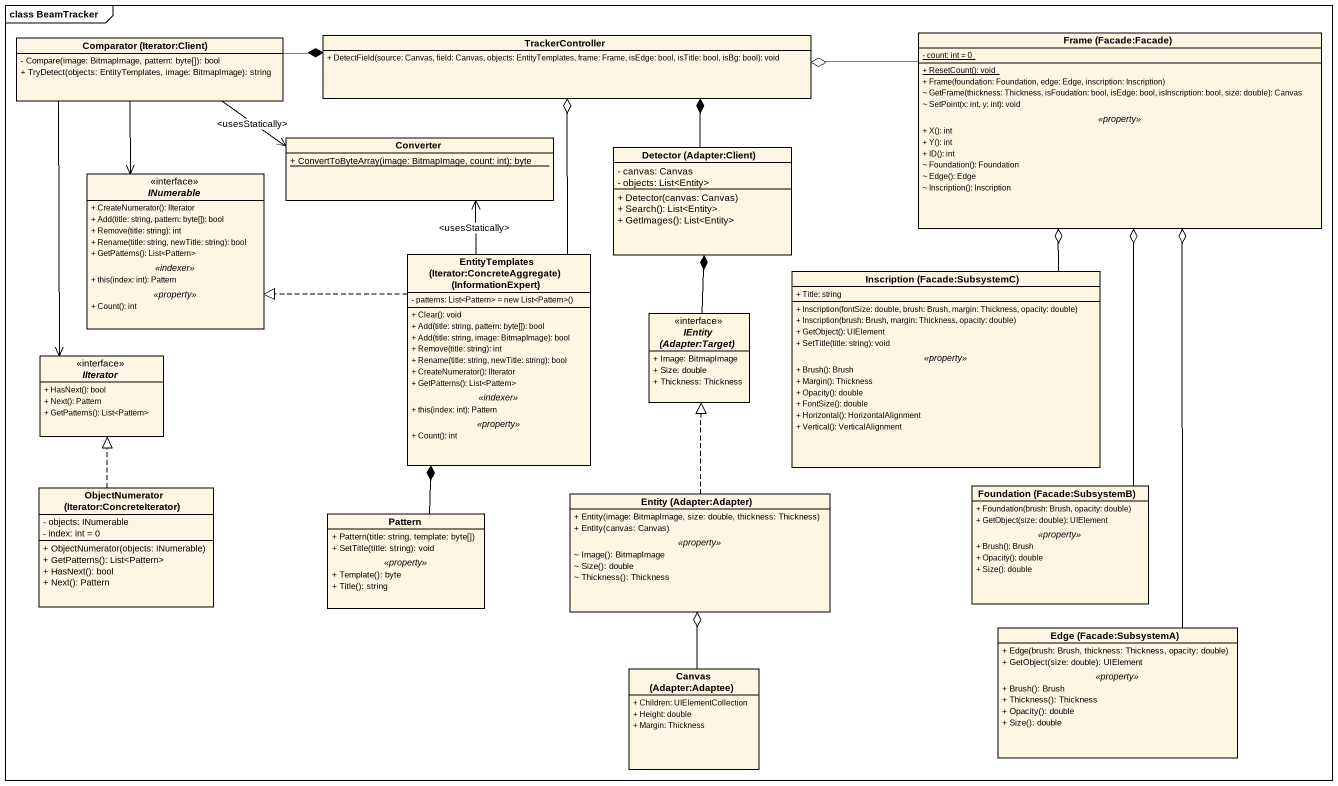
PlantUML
@startuml
mainframe class BeamTracker
hide circle
hide empty members
skinparam classAttributeIconSize 0
class "Comparator (Iterator:Client)" as Comparator_Iterator_Client {
  - Compare(image: BitmapImage, pattern: byte[]): bool
  + TryDetect(objects: EntityTemplates, image: BitmapImage): string
}
class TrackerController {
  + DetectField(source: Canvas, field: Canvas, objects: EntityTemplates, frame: Frame, isEdge: bool, isTitle: bool, isBg: bool): void
}
class "Frame (Facade:Facade)" as Frame_Facade_Facade {
  {static} - count: int = 0
  --
  {static} + ResetCount(): void
  + Frame(foundation: Foundation, edge: Edge, inscription: Inscription)
  ~ GetFrame(thickness: Thickness, isFoudation: bool, isEdge: bool, isInscription: bool, size: double): Canvas
  ~ SetPoint(x: int, y: int): void
  .. <<property>> ..
  + X(): int
  + Y(): int
  + ID(): int
  ~ Foundation(): Foundation
  ~ Edge(): Edge
  ~ Inscription(): Inscription
}
class Converter {
  {static} + ConvertToByteArray(image: BitmapImage, count: int): byte
}
class "Detector (Adapter:Client)" as Detector_Adapter_Client {
  - canvas: Canvas
  - objects: List<Entity>
  + Detector(canvas: Canvas)
  + Search(): List<Entity>
  + GetImages(): List<Entity>
}
interface INumerable {
  + CreateNumerator(): IIterator
  + Add(title: string, pattern: byte[]): bool
  + Remove(title: string): int
  + Rename(title: string, newTitle: string): bool
  + GetPatterns(): List<Pattern>
  .. <<indexer>> ..
  + this(index: int): Pattern
  .. <<property>> ..
  + Count(): int
}
class "EntityTemplates (Iterator:ConcreteAggregate) (InformationExpert)" as EntityTemplates_Iterator {
  {field} - patterns: List<Pattern> = new List<Pattern>()
  --
  + Clear(): void
  + Add(title: string, pattern: byte[]): bool
  + Add(title: string, image: BitmapImage): bool
  + Remove(title: string): int
  + Rename(title: string, newTitle: string): bool
  + CreateNumerator(): IIterator
  + GetPatterns(): List<Pattern>
  .. <<indexer>> ..
  + this(index: int): Pattern
  .. <<property>> ..
  + Count(): int
}
class "Inscription (Facade:SubsystemC)" as Inscription_Facade {
  + Title: string
  --
  + Inscription(fontSize: double, brush: Brush, margin: Thickness, opacity: double)
  + Inscription(brush: Brush, margin: Thickness, opacity: double)
  + GetObject(): UIElement
  + SetTitle(title: string): void
  .. <<property>> ..
  + Brush(): Brush
  + Margin(): Thickness
  + Opacity(): double
  + FontSize(): double
  + Horizontal(): HorizontalAlignment
  + Vertical(): VerticalAlignment
}
interface "IEntity (Adapter:Target)" as IEntity_Adapter_Target {
  + Image: BitmapImage
  + Size: double
  + Thickness: Thickness
}
interface IIterator {
  + HasNext(): bool
  + Next(): Pattern
  + GetPatterns(): List<Pattern>
}
class "ObjectNumerator (Iterator:ConcreteIterator)" as ObjectNumerator_Iterator {
  - objects: INumerable
  - index: int = 0
  + ObjectNumerator(objects: INumerable)
  + GetPatterns(): List<Pattern>
  + HasNext(): bool
  + Next(): Pattern
}
class Pattern {
  + Pattern(title: string, template: byte[])
  + SetTitle(title: string): void
  .. <<property>> ..
  + Template(): byte
  + Title(): string
}
class "Entity (Adapter:Adapter)" as Entity_Adapter_Adapter {
  + Entity(image: BitmapImage, size: double, thickness: Thickness)
  + Entity(canvas: Canvas)
  .. <<property>> ..
  ~ Image(): BitmapImage
  ~ Size(): double
  ~ Thickness(): Thickness
}
class "Foundation (Facade:SubsystemB)" as Foundation_Facade_SubsystemB {
  + Foundation(brush: Brush, opacity: double)
  + GetObject(size: double): UIElement
  .. <<property>> ..
  + Brush(): Brush
  + Opacity(): double
  + Size(): double
}
class "Edge (Facade:SubsystemA)" as Edge_Facade_SubsystemA {
  + Edge(brush: Brush, thickness: Thickness, opacity: double)
  + GetObject(size: double): UIElement
  .. <<property>> ..
  + Brush(): Brush
  + Thickness(): Thickness
  + Opacity(): double
  + Size(): double
}
class "Canvas (Adapter:Adaptee)" as Canvas_Adapter_Adaptee {
  + Children: UIElementCollection
  + Height: double
  + Margin: Thickness
}
Comparator_Iterator_Client -right-* TrackerController
Comparator_Iterator_Client -right-> Converter : <usesStatically>
Comparator_Iterator_Client --> INumerable
Comparator_Iterator_Client --> IIterator
Frame_Facade_Facade -left-o TrackerController
Detector_Adapter_Client -up-* TrackerController
EntityTemplates_Iterator -up-o TrackerController
EntityTemplates_Iterator -up-> Converter : <usesStatically>
EntityTemplates_Iterator .left.|> INumerable
Inscription_Facade -up-o Frame_Facade_Facade
IEntity_Adapter_Target -up-* Detector_Adapter_Client
ObjectNumerator_Iterator .up.|> IIterator
Pattern -up-* EntityTemplates_Iterator
Entity_Adapter_Adapter .up.|> IEntity_Adapter_Target
Foundation_Facade_SubsystemB -up-o Frame_Facade_Facade
Edge_Facade_SubsystemA -up-o Frame_Facade_Facade
Canvas_Adapter_Adaptee -up-o Entity_Adapter_Adapter
@enduml
